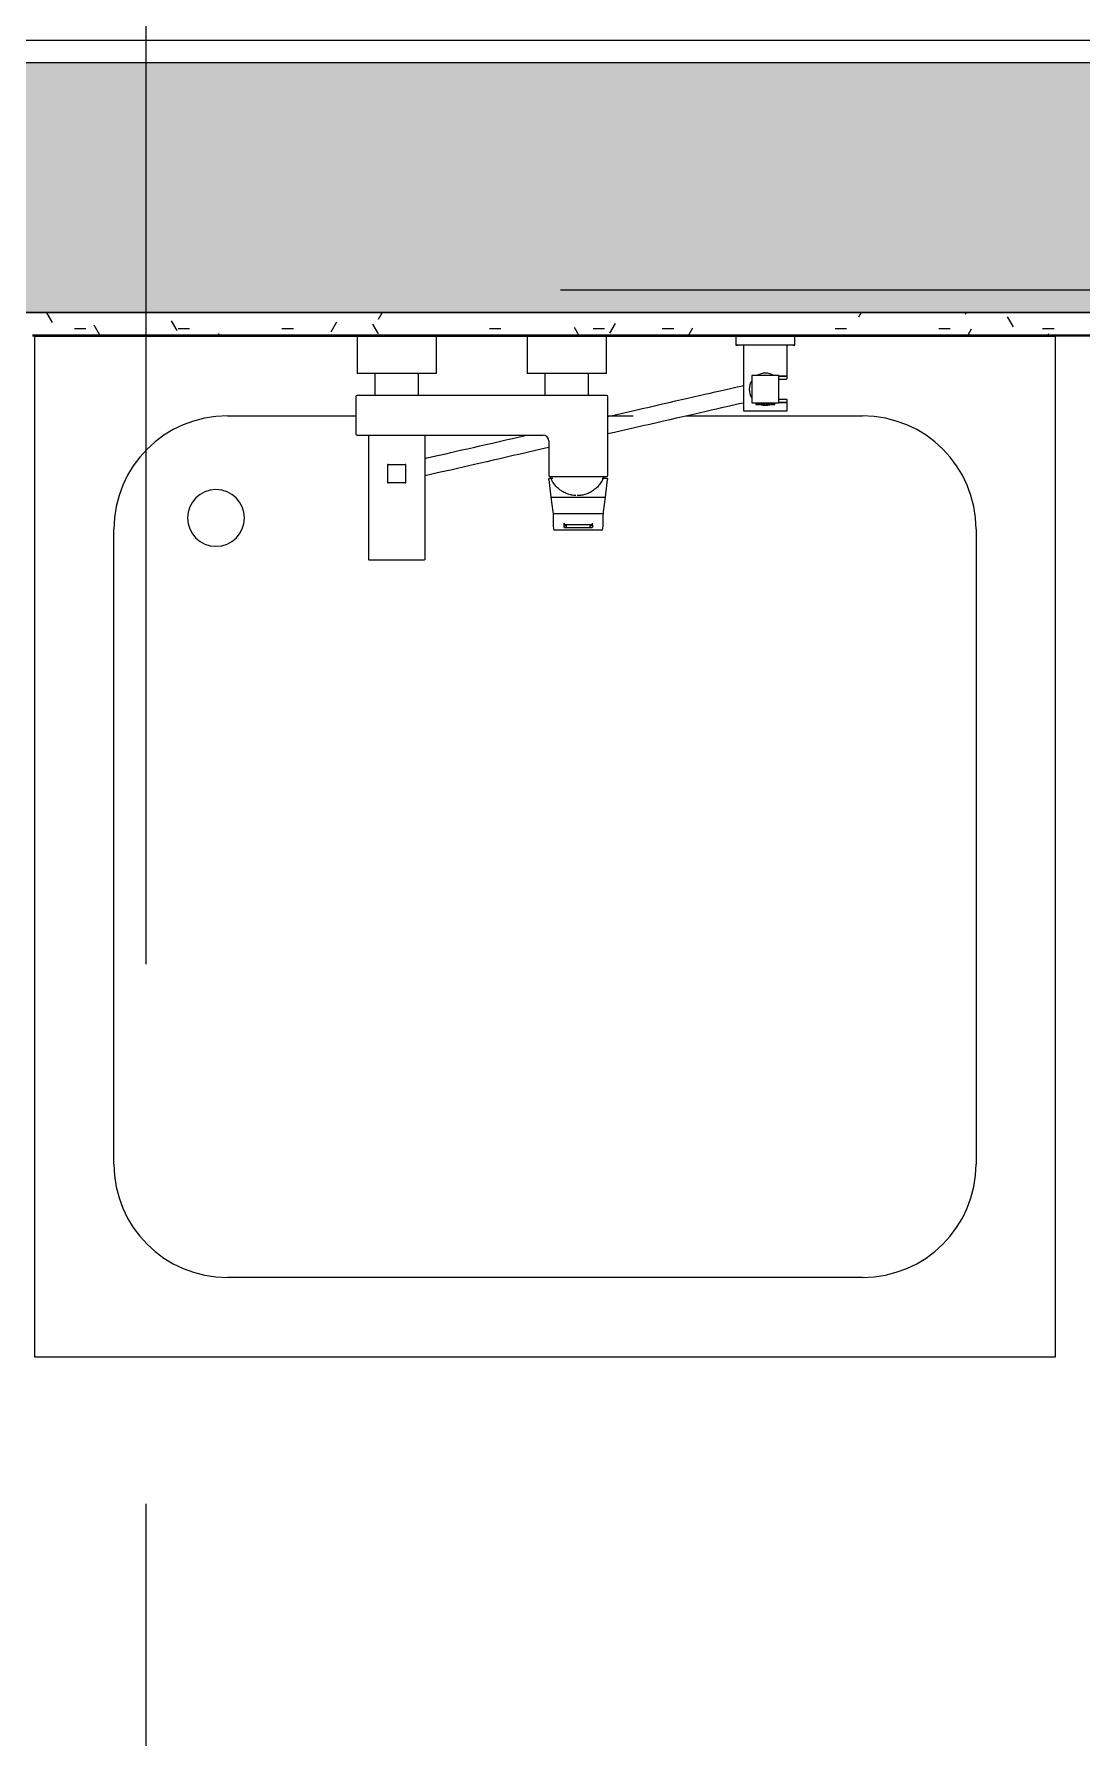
# Model space of a CAD drawing. Header units: millimetres. Extents: x -2911 to 185427, y -8553 to 29000.
# Drawn here: x 16911 to 17835, y 13722 to 15226 of the extents above; entities that cross this region are included whole.
import ezdxf

# ---------------------------------------------------------------- set-up
doc = ezdxf.new("R2010")
doc.units = ezdxf.units.MM
doc.linetypes.add('Осевая', pattern=[3175, 635, -476.25, 1587.5, -476.25])
for name, color, linetype, lineweight in [('A-WALL', 7, 'Continuous', 9), ('I-WALL', 7, 'Continuous', 9), ('P-SANR-FIXT', 7, 'Continuous', 9), ('Оси-2', 7, 'Осевая', 9)]:
    doc.layers.add(name, color=color, linetype=linetype, lineweight=lineweight)
doc.layers.add('A-WALL-1', color=7, linetype='Continuous', lineweight=9, true_color=0x3c3c3c)
doc.layers.add('A-WALL-FNSH-1', color=7, linetype='Continuous', lineweight=9, true_color=0x3c3c3c)

# ---------------------------------------------------------------- blocks, each defined once
blk = doc.blocks.new('SND_Aquanet_Душевой поддон_HX108_Квадратный_С опорами_Сантехкомплект__$ - 900х900-30658251-План размещения напольных электротехнических лючков и розеток 2 этажа в осях 1-12')
at = {"layer": 'P-SANR-FIXT'}
for p, q in [((-165.7, 450), (-450, 450)), ((-450, 450), (-450, -450)), ((-15.7, 450), (-95.7, 450)), ((169.9, 450), (54.3, 450)), ((450, 450), (218.7, 450)), ((450, -450), (450, 450)), ((-280, 380), (-166.7, 380)), ((55.3, 380), (77.8, 380)), ((123.9, 380), (280, 380)), ((-380, -280), (-380, 280)), ((380, 280), (380, -280)), ((280, -380), (-280, -380)), ((-450, -450), (450, -450))]:
    blk.add_line(p, q, dxfattribs=at)
for centre, radius, start, end in [((-280, 280), 100, 90, 180), ((280, 280), 100, 0, 90), ((-290, 290), 25, 90, 270), ((-290, 290), 25, 270, 90), ((-280, -280), 100, 180, 270), ((280, -280), 100, 270, 0)]:
    blk.add_arc(centre, radius, start, end, dxfattribs=at)
blk = doc.blocks.new('Смеситель для ванны с душевым гарнитуром - Смеситель для ванны с душевым гарнитуром-30756537-План размещения напольных электротехнических лючков и розеток 2 этажа в осях 1-12')
at = {"layer": 'P-SANR-FIXT'}
for p, q in [((17196, 14959), (17266, 14959)), ((17196, 14959), (17196, 14926)), ((17196, 14959), (17266, 14959)), ((17196, 14959), (17196, 14926)), ((17266, 14926), (17266, 14959)), ((17266, 14926), (17266, 14959)), ((17346, 14959), (17416, 14959)), ((17346, 14959), (17346, 14926)), ((17346, 14959), (17416, 14959)), ((17346, 14959), (17346, 14926)), ((17416, 14926), (17416, 14959)), ((17416, 14926), (17416, 14959)), ((17530, 14959), (17530, 14951)), ((17531.6, 14959), (17530, 14959)), ((17530, 14959), (17531.6, 14959)), ((17531.6, 14959), (17580.4, 14959)), ((17580.4, 14959), (17582, 14959)), ((17582, 14959), (17580.4, 14959)), ((17582, 14951), (17582, 14959)), ((17531.6, 14951), (17530, 14951)), ((17530, 14951), (17531.6, 14951)), ((17580.4, 14951), (17531.6, 14951)), ((17536.7, 14951), (17536.7, 14893)), ((17575.2, 14923.7), (17575.2, 14951)), ((17580.4, 14951), (17582, 14951)), ((17582, 14951), (17580.4, 14951)), ((17266, 14926), (17196, 14926)), ((17266, 14926), (17196, 14926)), ((17211.7, 14926), (17211.7, 14906.7)), ((17250.2, 14906.7), (17250.2, 14926)), ((17416, 14926), (17346, 14926)), ((17416, 14926), (17346, 14926)), ((17361.7, 14926), (17361.7, 14906.7)), ((17400.2, 14906.7), (17400.2, 14926)), ((17568, 14924.2), (17544, 14924.2)), ((17544, 14924.2), (17544, 14900.2)), ((17568, 14900.2), (17568, 14924.2)), ((17575.2, 14923.7), (17568, 14923.7)), ((17568, 14923.7), (17575.2, 14923.7)), ((17568, 14921.2), (17574.7, 14921.2)), ((17575.2, 14921.7), (17575.2, 14923.7)), ((17195, 14905.7), (17195, 14872.7)), ((17195, 14905.7), (17195, 14872.7)), ((17416, 14906.7), (17196, 14906.7)), ((17416, 14906.7), (17196, 14906.7)), ((17417, 14836.2), (17417, 14905.7)), ((17417, 14836.2), (17417, 14905.7)), ((17544, 14900.2), (17568, 14900.2)), ((17547.6, 14900.2), (17547.6, 14898.7)), ((17547.6, 14900.2), (17547.6, 14898.7)), ((17547.6, 14900.2), (17547.6, 14898.7)), ((17547.6, 14900.2), (17547.6, 14898.7)), ((17547.6, 14900.2), (17547.6, 14898.7)), ((17547.6, 14900.2), (17547.6, 14898.7)), ((17547.6, 14900.2), (17547.6, 14898.7)), ((17547.6, 14900.2), (17547.6, 14898.7)), ((17550.8, 14898.7), (17547.6, 14898.7)), ((17547.6, 14898.7), (17550.8, 14898.7)), ((17550.8, 14898.7), (17547.6, 14898.7)), ((17547.6, 14898.7), (17550.8, 14898.7)), ((17550.8, 14898.7), (17547.6, 14898.7)), ((17547.6, 14898.7), (17550.8, 14898.7)), ((17550.8, 14898.7), (17547.6, 14898.7)), ((17547.6, 14898.7), (17550.8, 14898.7)), ((17550.8, 14898.7), (17547.6, 14898.7)), ((17547.6, 14898.7), (17550.8, 14898.7)), ((17550.8, 14898.7), (17547.6, 14898.7)), ((17547.6, 14898.7), (17550.8, 14898.7)), ((17550.8, 14898.7), (17547.6, 14898.7)), ((17547.6, 14898.7), (17550.8, 14898.7)), ((17550.8, 14898.7), (17547.6, 14898.7)), ((17547.6, 14898.7), (17550.8, 14898.7)), ((17550.8, 14898.7), (17550.8, 14900.2)), ((17550.8, 14898.7), (17550.8, 14900.2)), ((17550.8, 14898.7), (17550.8, 14900.2)), ((17550.8, 14898.7), (17550.8, 14900.2)), ((17550.8, 14898.7), (17550.8, 14900.2)), ((17550.8, 14898.7), (17550.8, 14900.2)), ((17550.8, 14898.7), (17550.8, 14900.2)), ((17550.8, 14898.7), (17550.8, 14900.2)), ((17552.1, 14900.2), (17552.1, 14898.7)), ((17552.1, 14900.2), (17552.1, 14898.7)), ((17552.1, 14900.2), (17552.1, 14898.7)), ((17552.1, 14900.2), (17552.1, 14898.7)), ((17552.1, 14900.2), (17552.1, 14898.7)), ((17552.1, 14900.2), (17552.1, 14898.7)), ((17552.1, 14900.2), (17552.1, 14898.7)), ((17552.1, 14900.2), (17552.1, 14898.7)), ((17555.4, 14898.7), (17552.1, 14898.7)), ((17552.1, 14898.7), (17555.4, 14898.7)), ((17555.4, 14898.7), (17552.1, 14898.7)), ((17552.1, 14898.7), (17555.4, 14898.7)), ((17555.4, 14898.7), (17552.1, 14898.7)), ((17552.1, 14898.7), (17555.4, 14898.7)), ((17555.4, 14898.7), (17552.1, 14898.7)), ((17552.1, 14898.7), (17555.4, 14898.7)), ((17555.4, 14898.7), (17552.1, 14898.7)), ((17552.1, 14898.7), (17555.4, 14898.7)), ((17555.4, 14898.7), (17552.1, 14898.7)), ((17552.1, 14898.7), (17555.4, 14898.7)), ((17555.4, 14898.7), (17552.1, 14898.7)), ((17552.1, 14898.7), (17555.4, 14898.7)), ((17555.4, 14898.7), (17552.1, 14898.7)), ((17552.1, 14898.7), (17555.4, 14898.7)), ((17555.4, 14898.7), (17555.4, 14900.2)), ((17555.4, 14898.7), (17555.4, 14900.2)), ((17555.4, 14898.7), (17555.4, 14900.2)), ((17555.4, 14898.7), (17555.4, 14900.2)), ((17555.4, 14898.7), (17555.4, 14900.2)), ((17555.4, 14898.7), (17555.4, 14900.2)), ((17555.4, 14898.7), (17555.4, 14900.2)), ((17555.4, 14898.7), (17555.4, 14900.2)), ((17556.6, 14900.2), (17556.6, 14898.7)), ((17556.6, 14900.2), (17556.6, 14898.7)), ((17556.6, 14900.2), (17556.6, 14898.7)), ((17556.6, 14900.2), (17556.6, 14898.7)), ((17556.6, 14900.2), (17556.6, 14898.7)), ((17556.6, 14900.2), (17556.6, 14898.7)), ((17556.6, 14900.2), (17556.6, 14898.7)), ((17556.6, 14900.2), (17556.6, 14898.7)), ((17559.9, 14898.7), (17556.6, 14898.7)), ((17556.6, 14898.7), (17559.9, 14898.7)), ((17559.9, 14898.7), (17556.6, 14898.7)), ((17556.6, 14898.7), (17559.9, 14898.7)), ((17559.9, 14898.7), (17556.6, 14898.7)), ((17556.6, 14898.7), (17559.9, 14898.7)), ((17559.9, 14898.7), (17556.6, 14898.7)), ((17556.6, 14898.7), (17559.9, 14898.7)), ((17559.9, 14898.7), (17556.6, 14898.7)), ((17556.6, 14898.7), (17559.9, 14898.7)), ((17559.9, 14898.7), (17556.6, 14898.7)), ((17556.6, 14898.7), (17559.9, 14898.7)), ((17559.9, 14898.7), (17556.6, 14898.7)), ((17556.6, 14898.7), (17559.9, 14898.7)), ((17559.9, 14898.7), (17556.6, 14898.7)), ((17556.6, 14898.7), (17559.9, 14898.7)), ((17559.9, 14898.7), (17559.9, 14900.2)), ((17559.9, 14898.7), (17559.9, 14900.2)), ((17559.9, 14898.7), (17559.9, 14900.2)), ((17559.9, 14898.7), (17559.9, 14900.2)), ((17559.9, 14898.7), (17559.9, 14900.2)), ((17559.9, 14898.7), (17559.9, 14900.2)), ((17559.9, 14898.7), (17559.9, 14900.2)), ((17559.9, 14898.7), (17559.9, 14900.2)), ((17561.2, 14900.2), (17561.2, 14898.7)), ((17561.2, 14900.2), (17561.2, 14898.7)), ((17561.2, 14900.2), (17561.2, 14898.7)), ((17561.2, 14900.2), (17561.2, 14898.7)), ((17561.2, 14900.2), (17561.2, 14898.7)), ((17561.2, 14900.2), (17561.2, 14898.7)), ((17561.2, 14900.2), (17561.2, 14898.7)), ((17561.2, 14900.2), (17561.2, 14898.7)), ((17564.4, 14898.7), (17561.2, 14898.7)), ((17561.2, 14898.7), (17564.4, 14898.7)), ((17564.4, 14898.7), (17561.2, 14898.7)), ((17561.2, 14898.7), (17564.4, 14898.7)), ((17564.4, 14898.7), (17561.2, 14898.7)), ((17561.2, 14898.7), (17564.4, 14898.7)), ((17564.4, 14898.7), (17561.2, 14898.7)), ((17561.2, 14898.7), (17564.4, 14898.7)), ((17564.4, 14898.7), (17561.2, 14898.7)), ((17561.2, 14898.7), (17564.4, 14898.7)), ((17564.4, 14898.7), (17561.2, 14898.7)), ((17561.2, 14898.7), (17564.4, 14898.7)), ((17564.4, 14898.7), (17561.2, 14898.7)), ((17561.2, 14898.7), (17564.4, 14898.7)), ((17564.4, 14898.7), (17561.2, 14898.7)), ((17561.2, 14898.7), (17564.4, 14898.7)), ((17564.4, 14898.7), (17564.4, 14900.2)), ((17564.4, 14898.7), (17564.4, 14900.2)), ((17564.4, 14898.7), (17564.4, 14900.2)), ((17564.4, 14898.7), (17564.4, 14900.2)), ((17564.4, 14898.7), (17564.4, 14900.2)), ((17564.4, 14898.7), (17564.4, 14900.2)), ((17564.4, 14898.7), (17564.4, 14900.2)), ((17564.4, 14898.7), (17564.4, 14900.2)), ((17574.7, 14903.2), (17568, 14903.2)), ((17568, 14900.5), (17575.2, 14900.5)), ((17575.2, 14900.5), (17568, 14900.5)), ((17575.2, 14900.5), (17575.2, 14902.7)), ((17575.2, 14893), (17575.2, 14900.5)), ((17536.7, 14893), (17575.2, 14893)), ((17196, 14871.7), (17360, 14871.7)), ((17196, 14871.7), (17360, 14871.7)), ((17206, 14871.7), (17206, 14762.2)), ((17256, 14762.2), (17256, 14871.7)), ((17365, 14866.7), (17365, 14836.2)), ((17365, 14866.7), (17365, 14836.2)), ((17223, 14845.7), (17223, 14829.7)), ((17223.5, 14845.7), (17223, 14845.7)), ((17223, 14845.7), (17223.5, 14845.7)), ((17223.5, 14845.7), (17238.5, 14845.7)), ((17238.5, 14845.7), (17239, 14845.7)), ((17239, 14845.7), (17238.5, 14845.7)), ((17239, 14829.7), (17239, 14845.7)), ((17223.5, 14829.7), (17223, 14829.7)), ((17223, 14829.7), (17223.5, 14829.7)), ((17238.5, 14829.7), (17223.5, 14829.7)), ((17238.5, 14829.7), (17239, 14829.7)), ((17239, 14829.7), (17238.5, 14829.7)), ((17365.1, 14832.6), (17365.1, 14833.4)), ((17368.5, 14833.4), (17365.1, 14833.4)), ((17365.1, 14832.6), (17367, 14817)), ((17366, 14835.2), (17416, 14835.2)), ((17366, 14835.2), (17416, 14835.2)), ((17416.9, 14833.4), (17412, 14833.4)), ((17415, 14817), (17416.9, 14832.6)), ((17416.9, 14833.4), (17416.9, 14832.6)), ((17367, 14817), (17415, 14817)), ((17367, 14817), (17368.6, 14804.1)), ((17413.4, 14804.1), (17415, 14817)), ((17368.6, 14804.1), (17368.8, 14802.6)), ((17368.8, 14802.6), (17413.2, 14802.6)), ((17368.8, 14802.6), (17369, 14800.2)), ((17369, 14800.2), (17369, 14791.4)), ((17369, 14791.4), (17369.5, 14787.9)), ((17378.5, 14792.5), (17378.5, 14794.1)), ((17378.5, 14794), (17378.5, 14792.5)), ((17378.5, 14790.1), (17378.5, 14792.5)), ((17378.5, 14791.9), (17380.6, 14791.9)), ((17380.6, 14792.8), (17401.4, 14792.8)), ((17380.6, 14789.8), (17380.6, 14792.8)), ((17401.4, 14789.8), (17401.4, 14792.8)), ((17401.4, 14791.9), (17403.5, 14791.9)), ((17403.5, 14792.5), (17403.5, 14794.1)), ((17403.5, 14792.5), (17403.5, 14794)), ((17403.5, 14792.5), (17403.5, 14790.1)), ((17412.5, 14787.9), (17413, 14791.4)), ((17412.9, 14800.2), (17413.2, 14802.6)), ((17413, 14791.4), (17413, 14800.2)), ((17413.2, 14802.6), (17413.4, 14804.1)), ((17412.5, 14787.9), (17369.5, 14787.9)), ((17401.4, 14789.8), (17380.6, 14789.8)), ((17206.5, 14761.7), (17255.5, 14761.7))]:
    blk.add_line(p, q, dxfattribs=at)
at = {"layer": 'P-SANR-FIXT', "flags": 128}
for points in [[(17417, 14888.1), (17422.5, 14889.3), (17428.8, 14890.8), (17435.1, 14892.2), (17441.4, 14893.6), (17447.5, 14895.1), (17453.6, 14896.4), (17459.5, 14897.8), (17465.4, 14899.2), (17471.1, 14900.5), (17476.7, 14901.8), (17482.2, 14903), (17487.5, 14904.2), (17492.7, 14905.4), (17497.7, 14906.6), (17502.6, 14907.7), (17507.2, 14908.8), (17511.7, 14909.8), (17516, 14910.8), (17520.1, 14911.7), (17524, 14912.6), (17527.7, 14913.4), (17531.1, 14914.2), (17534.4, 14915), (17536.7, 14915.5)], [(17536.3, 14900), (17532.9, 14899.3), (17529.4, 14898.4), (17525.6, 14897.6), (17521.6, 14896.7), (17517.4, 14895.7), (17513, 14894.7), (17508.5, 14893.6), (17503.7, 14892.6), (17498.8, 14891.4), (17493.7, 14890.3), (17488.5, 14889.1), (17483.1, 14887.8), (17477.5, 14886.6), (17471.9, 14885.3), (17466.1, 14883.9), (17460.2, 14882.6), (17454.2, 14881.2), (17448.1, 14879.8), (17441.9, 14878.4), (17435.6, 14876.9), (17429.3, 14875.5), (17422.9, 14874), (17417, 14872.7)], [(17256, 14851.1), (17257.9, 14851.6), (17261.7, 14852.4), (17265.6, 14853.3), (17269.8, 14854.3), (17274.2, 14855.3), (17278.8, 14856.4), (17283.5, 14857.4), (17288.4, 14858.6), (17293.5, 14859.7), (17298.8, 14860.9), (17304.2, 14862.2), (17309.7, 14863.4), (17315.4, 14864.7), (17321.2, 14866.1), (17327.1, 14867.4), (17333.1, 14868.8), (17339.2, 14870.2), (17345.4, 14871.6)], [(17364.7, 14860.7), (17358.4, 14859.2), (17352.1, 14857.8), (17345.9, 14856.4), (17339.7, 14854.9), (17333.7, 14853.6), (17327.7, 14852.2), (17321.8, 14850.8), (17316.1, 14849.5), (17310.5, 14848.2), (17305, 14847), (17299.7, 14845.8), (17294.5, 14844.6), (17289.5, 14843.4), (17284.7, 14842.3), (17280, 14841.2), (17275.5, 14840.2), (17271.2, 14839.2), (17267.1, 14838.3), (17263.2, 14837.4), (17259.6, 14836.6), (17256.1, 14835.8)], [(17389, 14818.3), (17388, 14818.4), (17387, 14818.5), (17386, 14818.6), (17385, 14818.8), (17384.1, 14819), (17383.1, 14819.3), (17382.1, 14819.6), (17381.2, 14819.9), (17380.3, 14820.3), (17379.4, 14820.7), (17378.5, 14821.1), (17377.6, 14821.6), (17376.7, 14822.1), (17375.9, 14822.7), (17375.1, 14823.2), (17374.3, 14823.9), (17373.5, 14824.5), (17372.8, 14825.2), (17372.1, 14825.9), (17371.4, 14826.6), (17370.7, 14827.4), (17370.1, 14828.2), (17369.5, 14829), (17369, 14829.8), (17368.4, 14830.6), (17368, 14831.5), (17367.5, 14832.4), (17367.1, 14833.3), (17366.7, 14834.2), (17366.4, 14835.2)], [(17413.7, 14835.2), (17413.3, 14834.3), (17412.9, 14833.3), (17412.5, 14832.4), (17412.1, 14831.5), (17411.6, 14830.7), (17411, 14829.8), (17410.5, 14829), (17409.9, 14828.2), (17409.3, 14827.4), (17408.6, 14826.6), (17407.9, 14825.9), (17407.2, 14825.2), (17406.5, 14824.5), (17405.7, 14823.9), (17404.9, 14823.3), (17404.1, 14822.7), (17403.3, 14822.1), (17402.4, 14821.6), (17401.6, 14821.1), (17400.7, 14820.7), (17399.8, 14820.3), (17398.8, 14819.9), (17397.9, 14819.6), (17396.9, 14819.3), (17396, 14819), (17395, 14818.8), (17394, 14818.6), (17393, 14818.5), (17392, 14818.4), (17391, 14818.3), (17390, 14818.3)], [(17378.5, 14792.5), (17378.6, 14792.6), (17378.7, 14792.7), (17379, 14792.7), (17379.3, 14792.7), (17379.7, 14792.8), (17380.1, 14792.8), (17380.6, 14792.8)], [(17401.4, 14792.8), (17401.8, 14792.8), (17402.3, 14792.8), (17402.7, 14792.7), (17403, 14792.7), (17403.3, 14792.7), (17403.4, 14792.6), (17403.5, 14792.5)], [(17380.6, 14789.8), (17380.1, 14789.8), (17379.7, 14789.8), (17379.3, 14789.9), (17379, 14789.9), (17378.7, 14790), (17378.6, 14790)], [(17403.4, 14790), (17403.3, 14790), (17403, 14789.9), (17402.7, 14789.9), (17402.3, 14789.8), (17401.8, 14789.8), (17401.4, 14789.8)]]:
    blk.add_lwpolyline(points, dxfattribs=at)
at = {"layer": 'P-SANR-FIXT'}
for centre, radius, start, end in [((17556, 14912.2), 14.2, 148.2631, 211.8541), ((17556, 14912.2), 14.2, 148.2631, 211.8541), ((17556, 14912.2), 14.2, 58.1524, 121.7439), ((17556, 14912.2), 14.2, 58.1524, 121.7439), ((17574.7, 14921.7), 0.5, 270, 0), ((17196, 14905.7), 1, 90, 180), ((17196, 14905.7), 1, 90, 180), ((17416, 14905.7), 1, 0, 90), ((17416, 14905.7), 1, 0, 90), ((17556, 14912.2), 14.2, 238.3082, 302.0443), ((17556, 14912.2), 14.2, 238.3082, 302.0443), ((17574.7, 14902.7), 0.5, 0, 90), ((17196, 14872.7), 1, 180, 270), ((17196, 14872.7), 1, 180, 270), ((17360, 14866.7), 5, 0, 90), ((17360, 14866.7), 5, 0, 90), ((17366, 14836.2), 1, 180, 270), ((17366, 14836.2), 1, 180, 270), ((17416, 14836.2), 1, 270, 0), ((17416, 14836.2), 1, 270, 0), ((17206.5, 14762.2), 0.5, 180, 270), ((17255.5, 14762.2), 0.5, 270, 0)]:
    blk.add_arc(centre, radius, start, end, dxfattribs=at)

msp = doc.modelspace()

# ---------------------------------------------------------------- hatches: boundary and pattern name
at = {"layer": 'I-WALL'}
h = msp.add_hatch(dxfattribs=at)
h.set_pattern_fill('FP_15', color=256, style=0, pattern_type=2)
h.set_pattern_definition([(45, (0, 0), (-57.02463, 57.02463), []), (45, (57.025, 0), (-57.02463, 57.02463), [100.806, -20.161, 3.353, -16.808])])
h.paths.add_polyline_path([(30790, 14980), (30790, 15200), (30610, 15200), (30610, 14980), (30633.9, 14980)])
h.paths.add_polyline_path([(30010, 14980), (30010, 15200), (26410, 15200), (26410, 14980), (27981.9, 14980)])
h.paths.add_polyline_path([(25810, 14980), (25810, 15200), (22510, 15200), (22510, 14980), (25329.9, 14980)])
h.paths.add_polyline_path([(21910, 14980), (21910, 15200), (18710.3, 15200), (18710.3, 14980), (20210, 14980)])
h.paths.add_polyline_path([(17705.4, 14980), (18110.3, 14980), (18110.3, 15200), (14320, 15200), (14320, 14980), (17539.7, 14980)])
h = msp.add_hatch(dxfattribs=at)
h.set_pattern_fill('FP_87', color=256, style=0, pattern_type=2)
h.set_pattern_definition([(0, (0, 0), (121.92, 30.48), [10.058, -81.382, 10.058, -81.382, -487.68]), (0, (0, 0), (121.92, 30.48), [-182.88, 10.058, -172.822, 10.058, -81.382, -213.36]), (0, (0, 0), (121.92, 30.48), [-457.2, 10.058, -50.902, 10.058, -142.342]), (120, (45.72, 15.24), (-87.356454, 90.345817), [10.058, -81.382, 10.058, -81.382, -487.68]), (120, (45.72, 15.24), (-87.356454, 90.345817), [-182.88, 10.058, -172.822, 10.058, -81.382, -213.36]), (120, (45.72, 15.24), (-87.356454, 90.345817), [-457.2, 10.058, -50.902, 10.058, -142.342]), (240, (60.96, 76.2), (-34.563546, -120.825817), [10.058, -81.382, 10.058, -81.382, -487.68]), (240, (60.96, 76.2), (-34.563546, -120.825817), [-182.88, 10.058, -172.822, 10.058, -81.382, -213.36]), (240, (60.96, 76.2), (-34.563546, -120.825817), [-457.2, 10.058, -50.902, 10.058, -142.342])])
h.paths.add_polyline_path([(18090.3, 14960), (18090.3, 14980), (16890, 14980), (16890, 14960), (18089.3, 14960)])

# ---------------------------------------------------------------- linework, layer by layer
at = {"layer": 'A-WALL'}
for p, q in [((16890, 14980), (18110.3, 14980)), ((18090.3, 14980), (16890, 14980)), ((18090.3, 14960), (16910, 14960))]:
    msp.add_line(p, q, dxfattribs=at)
at = {"layer": 'A-WALL-1'}
msp.add_line((18110.3, 15200), (14320, 15200), dxfattribs=at)
at = {"layer": 'A-WALL-FNSH-1'}
for p, q in [((13690, 15220), (21879, 15220)), ((18089.3, 14959), (16910, 14959))]:
    msp.add_line(p, q, dxfattribs=at)
at = {"layer": 'Оси-2'}
for p, q in [((17010, 593.7), (17010, 24898.1)), ((389, 15000), (35390, 15000))]:
    msp.add_line(p, q, dxfattribs=at)

# ---------------------------------------------------------------- block references
at = {"layer": 'P-SANR-FIXT'}
for name, p in [('SND_Aquanet_Душевой поддон_HX108_Квадратный_С опорами_Сантехкомплект__$ - 900х900-30658251-План размещения напольных электротехнических лючков и розеток 2 этажа в осях 1-12', (17361.7, 14508.6)), ('Смеситель для ванны с душевым гарнитуром - Смеситель для ванны с душевым гарнитуром-30756537-План размещения напольных электротехнических лючков и розеток 2 этажа в осях 1-12', (0, 0))]:
    msp.add_blockref(name, p, dxfattribs=at)

doc.saveas('drawing.dxf')
